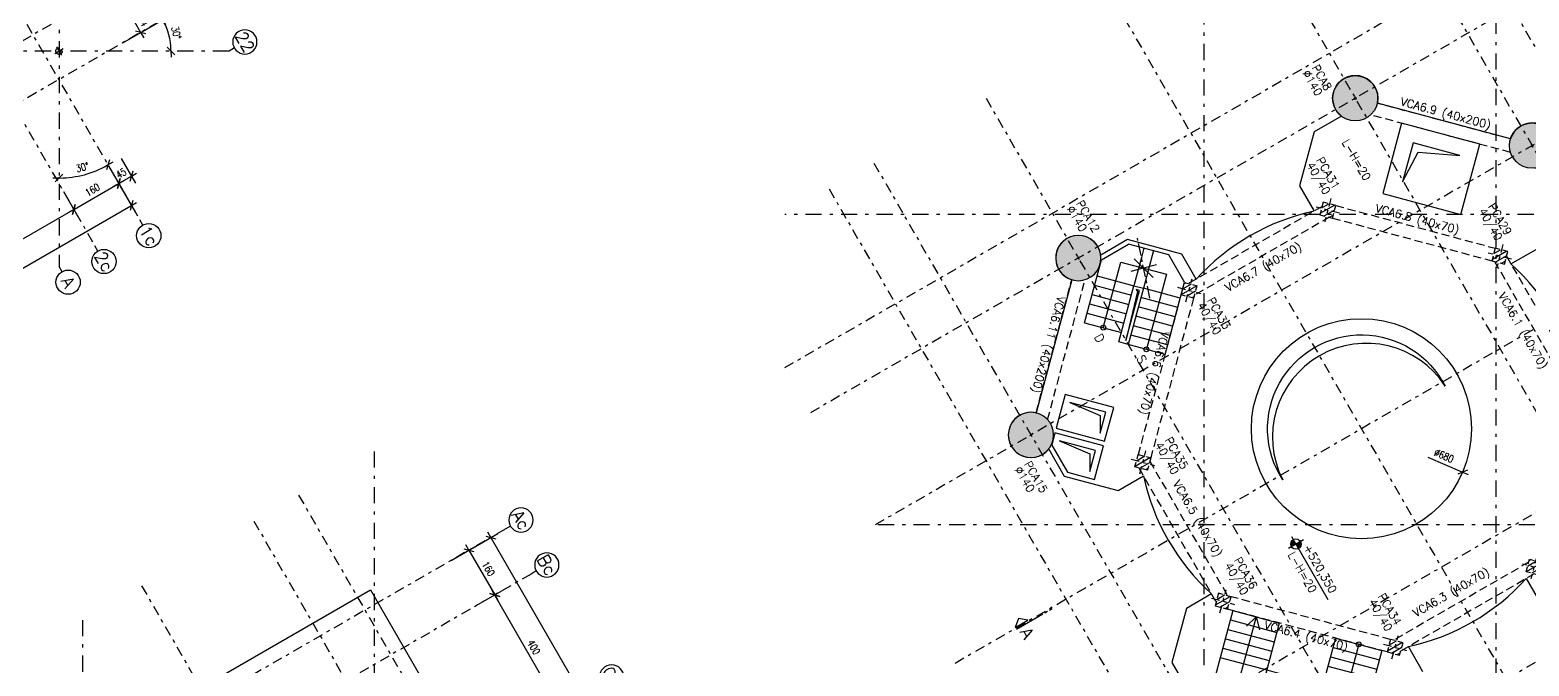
# Model space of a CAD drawing. Header units: metres. Extents: x 661733 to 661987, y 8168511 to 8168781.
# Drawn here: x 661828.31 to 661874.62, y 8168649.71 to 8168669.36 of the extents above; entities that cross this region are included whole.
import ezdxf
from ezdxf.enums import TextEntityAlignment as Align

# ---------------------------------------------------------------- set-up
doc = ezdxf.new("R2010")
doc.units = ezdxf.units.M
doc.header["$MEASUREMENT"] = 0
for name, pattern in [('SPX-CAMPANARIO$0$CENTER2', [1.125, 0.75, -0.125, 0.125, -0.125]), ('SPX-CAMPANARIO$0$DASHDOT2', [0.5, 0.25, -0.125, 0, -0.125]), ('SPX-CAMPANARIO$0$HIDDEN2', [0.1875, 0.125, -0.0625])]:
    doc.linetypes.add(name, pattern=pattern)
doc.layers.get('0').update_dxf_attribs({"linetype": 'CONTINUOUS'})
doc.layers.get('Defpoints').update_dxf_attribs({"linetype": 'CONTINUOUS'})
for name, color, linetype in [('SPX-CAMPANARIO$0$SP 00 Me1', 9, 'SPX-CAMPANARIO$0$DASHDOT2'), ('SPX-CAMPANARIO$0$SP0Me1', 9, 'SPX-CAMPANARIO$0$DASHDOT2'), ('SPX-CAMPANARIO$0$SP1CRT1', 3, 'CONTINUOUS'), ('SPX-CAMPANARIO$0$SP1INV1', 5, 'SPX-CAMPANARIO$0$HIDDEN2'), ('SPX-CAMPANARIO$0$SP1VST1', 2, 'CONTINUOUS'), ('SPX-CAMPANARIO$0$SP1VST2', 1, 'CONTINUOUS'), ('SPX-CAMPANARIO$0$SP1VST3', 5, 'CONTINUOUS'), ('SPX-CAMPANARIO$0$SP2INV1', 5, 'SPX-CAMPANARIO$0$HIDDEN2'), ('SPX-CAMPANARIO$0$SP3HT2', 254, 'CONTINUOUS'), ('SPX-CAMPANARIO$0$SP3HT3', 9, 'CONTINUOUS'), ('SPX-CAMPANARIO$0$SP4DIM1', 5, 'CONTINUOUS'), ('SPX-CAMPANARIO$0$SP4TN 1', 5, 'CONTINUOUS'), ('SPX-CAMPANARIO$0$SP4TXT 2', 2, 'CONTINUOUS'), ('SPX-CAMPANARIO$0$SP4TXT4', 4, 'CONTINUOUS')]:
    doc.layers.add(name, color=color, linetype=linetype)
doc.styles.add('SPX-CAMPANARIO$0$ROMANS', font='romans.shx')
doc.styles.add('SPX-CAMPANARIO$0$SP_T-Geral', font='romans.shx')
doc.styles.add('SPX-CAMPANARIO$0$SP_TD_w.8', font='romans.shx', dxfattribs={"width": 0.8})
doc.dimstyles.new('SPX-CAMPANARIO$0$SP_D125cm_18', dxfattribs={"dimtxt": 0.225, "dimasz": 0.025, "dimexe": 0.25, "dimexo": 0.125, "dimgap": 0.125, "dimtad": 1, "dimdec": 1, "dimlfac": 100, "dimdsep": 46, "dimtxsty": 'SPX-CAMPANARIO$0$SP_TD_w.8', "dimblk": 'SPX-CAMPANARIO$0$TIC', "dimcen": 0.0125, "dimdle": 0.125, "dimclrt": 2, "dimadec": 3, "dimazin": 2, "dimtfac": 1, "dimtdec": 1, "dimtmove": 0, "dimatfit": 3, "dimfxl": 0.2, "dimtolj": 1, "dimtzin": 0, "dimarcsym": 0})

# ---------------------------------------------------------------- blocks, each defined once
blk = doc.blocks.new('*U61')
at = {"layer": 'SPX-CAMPANARIO$0$SP 00 Me1', "color": 0, "linetype": 'Continuous'}
blk.add_line((0, -0.15), (0, 0), dxfattribs=at)
blk.add_circle((0, -0.45), 0.3, dxfattribs=at)
at = {"layer": 'SPX-CAMPANARIO$0$SP 00 Me1', "color": 0, "linetype": 'Continuous', "style": 'SPX-CAMPANARIO$0$SP_T-Geral'}
blk.add_attdef('EIXO?', text='', height=0.3, dxfattribs=at).set_placement((0, -0.45), align=Align.MIDDLE_CENTER)
blk = doc.blocks.new('SPX-CAMPANARIO$0$TIC')
at = {"color": 2, "linetype": 'Continuous'}
blk.add_line((4.6, 4.6), (-4.6, -4.6), dxfattribs=at)
at = {"color": 5}
blk.add_line((-1, 0), (7.5, 0), dxfattribs=at)
blk = doc.blocks.new('*D77')
at = {"layer": 'Defpoints', "color": 0, "linetype": 'Continuous', "transparency": 16777216}
for p in [(-8.939, 14.244), (-10.539, 13.484), (-8.939, 13.484)]:
    blk.add_point(p, dxfattribs=at)
at = {"layer": 'SPX-CAMPANARIO$0$SP4DIM1', "color": 0, "linetype": 'Continuous', "lineweight": -2, "transparency": 16777216}
for p, q in [((-10.539, 13.609), (-10.539, 14.494)), ((-8.939, 13.609), (-8.939, 14.494)), ((-10.514, 14.244), (-8.964, 14.244))]:
    blk.add_line(p, q, dxfattribs=at)
at = {"layer": 'SPX-CAMPANARIO$0$SP4DIM1', "color": 0, "linetype": 'Continuous', "lineweight": -2, "transparency": 16777216, "xscale": 0.025, "yscale": 0.025, "zscale": 0.025, "rotation": 180}
blk.add_blockref('SPX-CAMPANARIO$0$TIC', (-10.539, 14.244), dxfattribs=at)
at = {"layer": 'SPX-CAMPANARIO$0$SP4DIM1', "color": 0, "linetype": 'Continuous', "lineweight": -2, "transparency": 16777216, "xscale": 0.025, "yscale": 0.025, "zscale": 0.025}
blk.add_blockref('SPX-CAMPANARIO$0$TIC', (-8.939, 14.244), dxfattribs=at)
at = {"layer": 'SPX-CAMPANARIO$0$SP4DIM1', "color": 2, "linetype": 'Continuous', "transparency": 16777216, "insert": (-9.739, 14.481), "char_height": 0.225, "attachment_point": 5, "style": 'SPX-CAMPANARIO$0$SP_TD_w.8'}
blk.add_mtext('\\A1;160', dxfattribs=at)
blk = doc.blocks.new('*D78')
at = {"layer": 'Defpoints', "color": 0, "linetype": 'Continuous', "transparency": 16777216}
for p in [(10.539, 15.027), (-10.539, 14.267), (10.539, 14.267)]:
    blk.add_point(p, dxfattribs=at)
at = {"layer": 'SPX-CAMPANARIO$0$SP4DIM1', "color": 0, "linetype": 'Continuous', "lineweight": -2, "transparency": 16777216}
for p, q in [((-10.539, 14.392), (-10.539, 15.277)), ((-10.514, 15.027), (10.514, 15.027)), ((10.539, 14.392), (10.539, 15.277))]:
    blk.add_line(p, q, dxfattribs=at)
at = {"layer": 'SPX-CAMPANARIO$0$SP4DIM1', "color": 0, "linetype": 'Continuous', "lineweight": -2, "transparency": 16777216, "xscale": 0.025, "yscale": 0.025, "zscale": 0.025, "rotation": 180}
blk.add_blockref('SPX-CAMPANARIO$0$TIC', (-10.539, 15.027), dxfattribs=at)
at = {"layer": 'SPX-CAMPANARIO$0$SP4DIM1', "color": 0, "linetype": 'Continuous', "lineweight": -2, "transparency": 16777216, "xscale": 0.025, "yscale": 0.025, "zscale": 0.025}
blk.add_blockref('SPX-CAMPANARIO$0$TIC', (10.539, 15.027), dxfattribs=at)
at = {"layer": 'SPX-CAMPANARIO$0$SP4DIM1', "color": 2, "linetype": 'Continuous', "transparency": 16777216, "insert": (0, 15.264), "char_height": 0.225, "attachment_point": 5, "style": 'SPX-CAMPANARIO$0$SP_TD_w.8'}
blk.add_mtext('\\A1;2108', dxfattribs=at)
blk = doc.blocks.new('*D79')
at = {"layer": 'Defpoints', "color": 0, "linetype": 'Continuous', "transparency": 16777216}
for p in [(-8.939, 14.244), (-8.939, 13.484), (-4.939, 13.484)]:
    blk.add_point(p, dxfattribs=at)
at = {"layer": 'SPX-CAMPANARIO$0$SP4DIM1', "color": 0, "linetype": 'Continuous', "lineweight": -2, "transparency": 16777216}
for p, q in [((-8.939, 13.609), (-8.939, 14.494)), ((-4.939, 13.609), (-4.939, 14.494)), ((-4.964, 14.244), (-8.914, 14.244))]:
    blk.add_line(p, q, dxfattribs=at)
at = {"layer": 'SPX-CAMPANARIO$0$SP4DIM1', "color": 0, "linetype": 'Continuous', "lineweight": -2, "transparency": 16777216, "xscale": 0.025, "yscale": 0.025, "zscale": 0.025, "rotation": 180}
blk.add_blockref('SPX-CAMPANARIO$0$TIC', (-8.939, 14.244), dxfattribs=at)
at = {"layer": 'SPX-CAMPANARIO$0$SP4DIM1', "color": 0, "linetype": 'Continuous', "lineweight": -2, "transparency": 16777216, "xscale": 0.025, "yscale": 0.025, "zscale": 0.025}
blk.add_blockref('SPX-CAMPANARIO$0$TIC', (-4.939, 14.244), dxfattribs=at)
at = {"layer": 'SPX-CAMPANARIO$0$SP4DIM1', "color": 2, "linetype": 'Continuous', "transparency": 16777216, "insert": (-6.939, 14.481), "char_height": 0.225, "attachment_point": 5, "style": 'SPX-CAMPANARIO$0$SP_TD_w.8'}
blk.add_mtext('\\A1;400', dxfattribs=at)
blk = doc.blocks.new('*D83')
at = {"layer": 'Defpoints', "color": 0, "linetype": 'Continuous', "transparency": 16777216}
for p in [(10.539, 14.244), (8.939, 13.484), (10.539, 13.484)]:
    blk.add_point(p, dxfattribs=at)
at = {"layer": 'SPX-CAMPANARIO$0$SP4DIM1', "color": 0, "linetype": 'Continuous', "lineweight": -2, "transparency": 16777216}
for p, q in [((8.939, 13.609), (8.939, 14.494)), ((10.539, 13.609), (10.539, 14.494)), ((8.964, 14.244), (10.514, 14.244))]:
    blk.add_line(p, q, dxfattribs=at)
at = {"layer": 'SPX-CAMPANARIO$0$SP4DIM1', "color": 0, "linetype": 'Continuous', "lineweight": -2, "transparency": 16777216, "xscale": 0.025, "yscale": 0.025, "zscale": 0.025, "rotation": 180}
blk.add_blockref('SPX-CAMPANARIO$0$TIC', (8.939, 14.244), dxfattribs=at)
at = {"layer": 'SPX-CAMPANARIO$0$SP4DIM1', "color": 0, "linetype": 'Continuous', "lineweight": -2, "transparency": 16777216, "xscale": 0.025, "yscale": 0.025, "zscale": 0.025}
blk.add_blockref('SPX-CAMPANARIO$0$TIC', (10.539, 14.244), dxfattribs=at)
at = {"layer": 'SPX-CAMPANARIO$0$SP4DIM1', "color": 2, "linetype": 'Continuous', "transparency": 16777216, "insert": (9.739, 14.481), "char_height": 0.225, "attachment_point": 5, "style": 'SPX-CAMPANARIO$0$SP_TD_w.8'}
blk.add_mtext('\\A1;160', dxfattribs=at)
blk = doc.blocks.new('*D88')
at = {"layer": 'Defpoints', "color": 0, "linetype": 'Continuous', "transparency": 16777216}
for p in [(13.484, 8.939), (14.244, 8.939), (13.484, 4.939)]:
    blk.add_point(p, dxfattribs=at)
at = {"layer": 'SPX-CAMPANARIO$0$SP4DIM1', "color": 0, "linetype": 'Continuous', "lineweight": -2, "transparency": 16777216}
for p, q in [((13.609, 8.939), (14.494, 8.939)), ((14.244, 4.964), (14.244, 8.914)), ((13.609, 4.939), (14.494, 4.939))]:
    blk.add_line(p, q, dxfattribs=at)
at = {"layer": 'SPX-CAMPANARIO$0$SP4DIM1', "color": 0, "linetype": 'Continuous', "lineweight": -2, "transparency": 16777216, "xscale": 0.025, "yscale": 0.025, "zscale": 0.025}
for p, rotation in [((14.244, 8.939), 90), ((14.244, 4.939), 270)]:
    blk.add_blockref('SPX-CAMPANARIO$0$TIC', p, dxfattribs=dict(at, rotation=rotation))
at = {"layer": 'SPX-CAMPANARIO$0$SP4DIM1', "color": 2, "linetype": 'Continuous', "transparency": 16777216, "insert": (14.006, 6.939), "char_height": 0.225, "attachment_point": 5, "rotation": 90, "style": 'SPX-CAMPANARIO$0$SP_TD_w.8'}
blk.add_mtext('\\A1;400', dxfattribs=at)
blk = doc.blocks.new('*D89')
at = {"layer": 'Defpoints', "color": 0, "linetype": 'Continuous', "transparency": 16777216}
for p in [(13.484, 10.539), (14.244, 10.539), (13.484, 8.939)]:
    blk.add_point(p, dxfattribs=at)
at = {"layer": 'SPX-CAMPANARIO$0$SP4DIM1', "color": 0, "linetype": 'Continuous', "lineweight": -2, "transparency": 16777216}
for p, q in [((13.609, 10.539), (14.494, 10.539)), ((14.244, 8.964), (14.244, 10.514)), ((13.609, 8.939), (14.494, 8.939))]:
    blk.add_line(p, q, dxfattribs=at)
at = {"layer": 'SPX-CAMPANARIO$0$SP4DIM1', "color": 0, "linetype": 'Continuous', "lineweight": -2, "transparency": 16777216, "xscale": 0.025, "yscale": 0.025, "zscale": 0.025}
for p, rotation in [((14.244, 10.539), 90), ((14.244, 8.939), 270)]:
    blk.add_blockref('SPX-CAMPANARIO$0$TIC', p, dxfattribs=dict(at, rotation=rotation))
at = {"layer": 'SPX-CAMPANARIO$0$SP4DIM1', "color": 2, "linetype": 'Continuous', "transparency": 16777216, "insert": (14.006, 9.739), "char_height": 0.225, "attachment_point": 5, "rotation": 90, "style": 'SPX-CAMPANARIO$0$SP_TD_w.8'}
blk.add_mtext('\\A1;160', dxfattribs=at)
blk = doc.blocks.new('*D90')
at = {"layer": 'Defpoints', "color": 0, "linetype": 'Continuous', "transparency": 16777216}
for p in [(14.267, 10.539), (15.027, 10.539), (14.267, -10.539)]:
    blk.add_point(p, dxfattribs=at)
at = {"layer": 'SPX-CAMPANARIO$0$SP4DIM1', "color": 0, "linetype": 'Continuous', "lineweight": -2, "transparency": 16777216}
for p, q in [((14.392, 10.539), (15.277, 10.539)), ((15.027, -10.514), (15.027, 10.514)), ((14.392, -10.539), (15.277, -10.539))]:
    blk.add_line(p, q, dxfattribs=at)
at = {"layer": 'SPX-CAMPANARIO$0$SP4DIM1', "color": 0, "linetype": 'Continuous', "lineweight": -2, "transparency": 16777216, "xscale": 0.025, "yscale": 0.025, "zscale": 0.025}
for p, rotation in [((15.027, 10.539), 90), ((15.027, -10.539), 270)]:
    blk.add_blockref('SPX-CAMPANARIO$0$TIC', p, dxfattribs=dict(at, rotation=rotation))
at = {"layer": 'SPX-CAMPANARIO$0$SP4DIM1', "color": 2, "linetype": 'Continuous', "transparency": 16777216, "insert": (14.789, 0), "char_height": 0.225, "attachment_point": 5, "rotation": 90, "style": 'SPX-CAMPANARIO$0$SP_TD_w.8'}
blk.add_mtext('\\A1;2108', dxfattribs=at)
blk = doc.blocks.new('*D91')
at = {"layer": 'Defpoints', "color": 0, "linetype": 'Continuous', "transparency": 16777216}
for p in [(10.539, 15.539), (12.403, 15.539), (11.2, 14.127), (-5.021, -14.639), (10.539, -14.639)]:
    blk.add_point(p, dxfattribs=at)
at = {"layer": 'SPX-CAMPANARIO$0$SP4DIM1', "color": 0, "linetype": 'Continuous', "lineweight": -2, "transparency": 16777216}
blk.add_arc((10.539, 12.312), 1.931, 60.7418, 89.2582, dxfattribs=at)
at = {"layer": 'SPX-CAMPANARIO$0$SP4DIM1', "color": 0, "linetype": 'Continuous', "lineweight": -2, "transparency": 16777216, "xscale": 0.025, "yscale": 0.025, "zscale": 0.025}
for p, rotation in [((10.539, 14.243), 179.6291151257718), ((11.505, 13.984), 330.3708836166287)]:
    blk.add_blockref('SPX-CAMPANARIO$0$TIC', p, dxfattribs=dict(at, rotation=rotation))
at = {"layer": 'SPX-CAMPANARIO$0$SP4DIM1', "color": 2, "linetype": 'Continuous', "transparency": 16777216, "insert": (11.101, 14.407), "char_height": 0.225, "attachment_point": 5, "rotation": 345, "style": 'SPX-CAMPANARIO$0$SP_TD_w.8'}
blk.add_mtext('\\A1;30°', dxfattribs=at)
blk = doc.blocks.new('*D92')
at = {"layer": 'Defpoints', "color": 0, "linetype": 'Continuous', "transparency": 16777216}
for p in [(1.895, 15.539), (-14.639, 10.539), (15.539, 10.539), (13.397, 9.505), (15.539, 7.662)]:
    blk.add_point(p, dxfattribs=at)
at = {"layer": 'SPX-CAMPANARIO$0$SP4DIM1', "color": 0, "linetype": 'Continuous', "lineweight": -2, "transparency": 16777216}
blk.add_arc((10.555, 10.539), 3.024, 330.4737, 359.5263, dxfattribs=at)
at = {"layer": 'SPX-CAMPANARIO$0$SP4DIM1', "color": 0, "linetype": 'Continuous', "lineweight": -2, "transparency": 16777216, "xscale": 0.025, "yscale": 0.025, "zscale": 0.025}
for p, rotation in [((13.579, 10.539), 89.76313876443008), ((13.174, 9.027), 240.2368611810396)]:
    blk.add_blockref('SPX-CAMPANARIO$0$TIC', p, dxfattribs=dict(at, rotation=rotation))
at = {"layer": 'SPX-CAMPANARIO$0$SP4DIM1', "color": 2, "linetype": 'Continuous', "transparency": 16777216, "insert": (13.247, 9.818), "char_height": 0.225, "attachment_point": 5, "rotation": 75, "style": 'SPX-CAMPANARIO$0$SP_TD_w.8'}
blk.add_mtext('\\A1;30°', dxfattribs=at)
blk = doc.blocks.new('*D93')
at = {"layer": 'Defpoints', "color": 0, "linetype": 'Continuous', "transparency": 16777216}
for p in [(10.539, 13.461), (9.776, 12.701), (10.539, 12.701)]:
    blk.add_point(p, dxfattribs=at)
at = {"layer": 'SPX-CAMPANARIO$0$SP4DIM1', "color": 0, "linetype": 'Continuous', "lineweight": -2, "transparency": 16777216}
for p, q in [((9.776, 12.826), (9.776, 13.711)), ((9.801, 13.461), (10.514, 13.461)), ((10.539, 12.826), (10.539, 13.711))]:
    blk.add_line(p, q, dxfattribs=at)
at = {"layer": 'SPX-CAMPANARIO$0$SP4DIM1', "color": 0, "linetype": 'Continuous', "lineweight": -2, "transparency": 16777216, "xscale": 0.025, "yscale": 0.025, "zscale": 0.025, "rotation": 180}
blk.add_blockref('SPX-CAMPANARIO$0$TIC', (9.776, 13.461), dxfattribs=at)
at = {"layer": 'SPX-CAMPANARIO$0$SP4DIM1', "color": 0, "linetype": 'Continuous', "lineweight": -2, "transparency": 16777216, "xscale": 0.025, "yscale": 0.025, "zscale": 0.025}
blk.add_blockref('SPX-CAMPANARIO$0$TIC', (10.539, 13.461), dxfattribs=at)
at = {"layer": 'SPX-CAMPANARIO$0$SP4DIM1', "color": 2, "linetype": 'Continuous', "transparency": 16777216, "insert": (10.158, 13.699), "char_height": 0.225, "attachment_point": 5, "style": 'SPX-CAMPANARIO$0$SP_TD_w.8'}
blk.add_mtext('\\A1;76.4', dxfattribs=at)
blk = doc.blocks.new('*D94')
at = {"layer": 'Defpoints', "color": 0, "linetype": 'Continuous', "transparency": 16777216}
for p in [(13.484, 10.989), (13.484, 10.539), (14.244, 10.539)]:
    blk.add_point(p, dxfattribs=at)
at = {"layer": 'SPX-CAMPANARIO$0$SP4DIM1', "color": 0, "linetype": 'Continuous', "lineweight": -2, "transparency": 16777216}
for p, q in [((13.609, 10.989), (14.494, 10.989)), ((14.244, 10.964), (14.244, 10.564)), ((13.609, 10.539), (14.494, 10.539))]:
    blk.add_line(p, q, dxfattribs=at)
at = {"layer": 'SPX-CAMPANARIO$0$SP4DIM1', "color": 0, "linetype": 'Continuous', "lineweight": -2, "transparency": 16777216, "xscale": 0.025, "yscale": 0.025, "zscale": 0.025}
for p, rotation in [((14.244, 10.989), 90), ((14.244, 10.539), 270)]:
    blk.add_blockref('SPX-CAMPANARIO$0$TIC', p, dxfattribs=dict(at, rotation=rotation))
at = {"layer": 'SPX-CAMPANARIO$0$SP4DIM1', "color": 2, "linetype": 'Continuous', "transparency": 16777216, "insert": (14.006, 10.764), "char_height": 0.225, "attachment_point": 5, "rotation": 90, "style": 'SPX-CAMPANARIO$0$SP_TD_w.8'}
blk.add_mtext('\\A1;45', dxfattribs=at)
blk = doc.blocks.new('*D28')
at = {"layer": 'Defpoints', "color": 0, "linetype": 'Continuous', "transparency": 16777216}
for p in [(661866.316, 8168658.384), (661872.565, 8168655.701)]:
    blk.add_point(p, dxfattribs=at)
at = {"layer": 'SPX-CAMPANARIO$0$SP4DIM1', "color": 0, "linetype": 'Continuous', "lineweight": -2, "transparency": 16777216}
blk.add_line((661871.493, 8168656.161), (661872.542, 8168655.711), dxfattribs=at)
at = {"layer": 'SPX-CAMPANARIO$0$SP4DIM1', "color": 0, "linetype": 'Continuous', "lineweight": -2, "transparency": 16777216, "xscale": 0.025, "yscale": 0.025, "zscale": 0.025, "rotation": 336.7681904663166}
blk.add_blockref('SPX-CAMPANARIO$0$TIC', (661872.565, 8168655.701), dxfattribs=at)
at = {"layer": 'SPX-CAMPANARIO$0$SP4DIM1', "color": 2, "linetype": 'Continuous', "transparency": 16777216, "insert": (661871.989, 8168656.207), "char_height": 0.225, "attachment_point": 5, "rotation": 336.7682, "style": 'SPX-CAMPANARIO$0$SP_TD_w.8'}
blk.add_mtext('\\A1;∅680', dxfattribs=at)
blk = doc.blocks.new('SPX-CAMPANARIO$0$SP_P_40_40_F')
at = {"layer": 'SPX-CAMPANARIO$0$SP3HT3'}
h = blk.add_hatch(dxfattribs=at)
h.set_pattern_fill('ANSI31', color=256, angle=180)
h.paths.add_polyline_path([(-0.2, -0.2), (0.2, -0.2), (0.2, 0.2), (-0.2, 0.2)])
at = {"layer": 'SPX-CAMPANARIO$0$SP0Me1'}
for p, q in [((0.37, 0), (-0.37, 0)), ((0, 0.37), (0, -0.37))]:
    blk.add_line(p, q, dxfattribs=at)
at = {"layer": 'SPX-CAMPANARIO$0$SP2INV1', "ltscale": 1.25}
blk.add_lwpolyline([(-0.2, -0.2), (0.2, -0.2), (0.2, 0.2), (-0.2, 0.2)], close=True, dxfattribs=at)
blk = doc.blocks.new('SPX-CAMPANARIO$0$SP_P_140')
at = {"layer": 'SPX-CAMPANARIO$0$SP3HT2', "linetype": 'Continuous'}
h = blk.add_hatch(color=256, dxfattribs=at)
h.dxf.hatch_style = 1
edge = h.paths.add_edge_path()
edge.add_arc((0, 0), 0.7, 0, 360)
at = {"layer": 'Defpoints'}
for p, q in [((-0.05, 0), (0.05, 0)), ((0, -0.05), (0, 0.05))]:
    blk.add_line(p, q, dxfattribs=at)
at = {"layer": 'SPX-CAMPANARIO$0$SP1CRT1', "ltscale": 10}
blk.add_circle((0, 0), 0.7, dxfattribs=at)
blk = doc.blocks.new('SPX-CAMPANARIO$0$ELEV02')
at = {"layer": 'SPX-CAMPANARIO$0$SP1VST1'}
for points in [[(-7.556, 5.793), (-5.968, 4.205), (-4.2, 5.973), (-5.788, 7.56)], [(7.556, 5.793), (5.968, 4.205), (4.2, 5.973), (5.788, 7.56)]]:
    blk.add_lwpolyline(points, close=True, dxfattribs=at)
at = {"layer": 'SPX-CAMPANARIO$0$SP1VST3'}
for points in [[(-5.788, 6.853), (-6.849, 5.793), (-5.968, 4.912), (-6.527, 5.793), (-5.788, 6.853)], [(5.788, 6.853), (6.849, 5.793), (5.968, 4.912), (6.527, 5.793), (5.788, 6.853)]]:
    blk.add_lwpolyline(points, dxfattribs=at)
blk = doc.blocks.new('SPX-CAMPANARIO$0$A$C10CC2A0B')
at = {"layer": 'SPX-CAMPANARIO$0$SP1VST1'}
for p, q in [((-7.63, -2.469), (-8.539, -3.377)), ((-6.659, -2.469), (-7.63, -2.469)), ((-5.023, -4.104), (-6.659, -2.469)), ((-8.191, -3.029), (-7.979, -3.241)), ((-7.979, -2.817), (-7.13, -3.665)), ((-6.296, -2.831), (-7.13, -3.665)), ((-6.084, -3.043), (-6.918, -3.878)), ((-8.539, -4.349), (-8.539, -3.377)), ((-5.872, -3.256), (-6.706, -4.09)), ((-5.66, -3.468), (-6.494, -4.302)), ((-5.447, -3.68), (-6.282, -4.514)), ((-5.235, -3.892), (-6.07, -4.726)), ((-5.023, -4.104), (-5.858, -4.938)), ((-7.116, -5.773), (-8.539, -4.349)), ((-7.116, -5.773), (-6.282, -4.938))]:
    blk.add_line(p, q, dxfattribs=at)
blk.add_lwpolyline([(-6.07, -5.15), (-7.342, -3.878), (-7.13, -3.665), (-5.858, -4.938)], close=True, dxfattribs=at)
for points in [[(-5.49, -7.399), (-4.73, -8.159), (-3.634, -7.063), (-4.394, -6.303), (-5.49, -7.399)], [(-3.377, -8.539), (-2.767, -7.929), (-3.528, -7.169), (-4.624, -8.265), (-4.349, -8.539), (-3.377, -8.539)]]:
    blk.add_lwpolyline(points, dxfattribs=at)
at = {"layer": 'SPX-CAMPANARIO$0$SP1VST2', "linetype": 'SPX-CAMPANARIO$0$CENTER2', "ltscale": 0.5}
blk.add_line((-6.762, -3.647), (-8.56, -3.048), dxfattribs=at)
at = {"layer": 'SPX-CAMPANARIO$0$SP1VST2'}
for p, q in [((-7.979, -3.241), (-7.342, -3.878)), ((-8.177, -4.712), (-7.342, -3.878)), ((-7.965, -4.924), (-7.13, -4.09)), ((-7.753, -5.136), (-6.918, -4.302)), ((-7.54, -5.348), (-6.706, -4.514)), ((-7.328, -5.56), (-6.494, -4.726))]:
    blk.add_line(p, q, dxfattribs=at)
for points in [[(-6.692, -5.348), (-8.177, -3.863), (-7.145, -2.831), (-5.447, -4.528)], [(-7.554, -2.948), (-7.661, -3.347), (-7.261, -3.24)], [(-8.06, -3.454), (-7.661, -3.347), (-7.768, -3.747)]]:
    blk.add_lwpolyline(points, dxfattribs=at)
for centre in [(-5.447, -4.528), (-6.692, -5.348)]:
    blk.add_circle(centre, 0.075, dxfattribs=at)
at = {"layer": 'SPX-CAMPANARIO$0$SP1VST3'}
for points in [[(-5.999, -4.938), (-7.13, -3.807), (-7.201, -3.878), (-7.13, -3.869)], [(-5.207, -7.399), (-4.394, -6.786), (-3.916, -7.063), (-4.394, -6.586)], [(-4.341, -8.265), (-3.528, -7.652), (-3.05, -7.929), (-3.528, -7.452)]]:
    blk.add_lwpolyline(points, close=True, dxfattribs=at)
at = {"layer": 'SPX-CAMPANARIO$0$SP1VST2', "style": 'SPX-CAMPANARIO$0$ROMANS'}
for s, p in [('S', (-5.369, -4.941)), ('D', (-6.59, -5.746))]:
    blk.add_text(s, height=0.27, dxfattribs=at).set_placement(p)
blk = doc.blocks.new('SPX-CAMPANARIO$0$A$C6D901C25')
at = {"layer": 'SPX-CAMPANARIO$0$SP1VST1'}
for p, q in [((4.853, -3.581), (5.902, -2.532)), ((5.902, -2.532), (7.894, -4.525)), ((4.853, -3.581), (5.914, -4.641)), ((2.532, -5.902), (3.581, -4.853)), ((3.581, -4.853), (4.641, -5.914)), ((4.744, -7.908), (7.908, -4.744)), ((4.853, -5.702), (5.914, -4.641)), ((2.532, -5.902), (4.525, -7.894)), ((4.641, -5.914), (4.853, -5.702))]:
    blk.add_line(p, q, dxfattribs=at)
at = {"layer": 'SPX-CAMPANARIO$0$SP1VST2'}
for p, q in [((5.066, -3.793), (6.114, -2.744)), ((5.278, -4.005), (6.326, -2.956)), ((5.378, -3.056), (6.963, -4.641)), ((5.49, -4.217), (6.538, -3.168)), ((5.702, -4.429), (6.75, -3.381)), ((5.914, -4.641), (6.963, -3.593)), ((2.744, -6.114), (3.793, -5.066)), ((4.641, -6.963), (6.963, -4.641)), ((5.49, -5.066), (6.538, -6.114)), ((5.702, -4.853), (6.75, -5.902)), ((5.914, -4.641), (6.963, -5.69)), ((2.956, -6.326), (4.005, -5.278)), ((3.056, -5.378), (4.641, -6.963)), ((3.168, -6.538), (4.217, -5.49)), ((5.066, -5.49), (6.114, -6.538)), ((5.278, -5.278), (6.326, -6.326)), ((3.381, -6.75), (4.429, -5.702)), ((3.593, -6.963), (4.641, -5.914)), ((4.641, -5.914), (5.69, -6.963)), ((4.853, -5.702), (5.902, -6.75))]:
    blk.add_line(p, q, dxfattribs=at)
blk.add_lwpolyline([(3.163, -5.777), (3.056, -5.378), (3.456, -5.485)], dxfattribs=at)
blk.add_circle((5.378, -3.056), 0.075, dxfattribs=at)
blk = doc.blocks.new('SPX-CAMPANARIO$0$SP_IND_CORTE2')
for p, q in [((-0.27, 0), (-1.02, 0)), ((-0.135, 0), (-0.21, 0)), ((0, 0), (-0.075, 0))]:
    blk.add_line(p, q)
blk.add_lwpolyline([(-1.02, 0.06), (-0.66, 0.06), (-0.84, 0.21)], close=True)
at = {"style": 'SPX-CAMPANARIO$0$SP_T-Geral'}
blk.add_attdef('1', text='', height=0.3, dxfattribs=at).set_placement((-0.84, -0.2), align=Align.MIDDLE_CENTER)
blk = doc.blocks.new('SPX-CAMPANARIO$0$SP_EIXOS_CAMP')
at = {"layer": 'SPX-CAMPANARIO$0$SP0Me1', "ltscale": 2}
for p, q in [((1.3296, 15.5393), (-14.6393, -12.1197)), ((12.4027, 15.5393), (-5.021, -14.6393)), ((1.8951, 15.5393), (15.5393, 7.6618)), ((-14.6393, 13.2387), (15.5393, -4.185)), ((9.7758, 10.8394), (9.7758, 11.1394)), ((9.6258, 10.9894), (9.9258, 10.9894)), ((-14.6393, 2.8246), (15.5393, -14.5991))]:
    blk.add_line(p, q, dxfattribs=at)
at = {"layer": 'SPX-CAMPANARIO$0$SP0Me1', "ltscale": 1.25}
for p, q in [((-10.5393, 15.5393), (-10.5393, -14.6393)), ((-8.9393, 15.5393), (-8.9393, -14.6393)), ((-4.9393, 15.5393), (-4.9393, -14.6393)), ((0, 15.5393), (0, -14.6393)), ((4.9393, 15.5393), (4.9393, -14.6393)), ((8.9393, 15.5393), (8.9393, -14.6393)), ((10.5393, 15.5393), (10.5393, -14.6393)), ((-14.6393, 10.5393), (15.5393, 10.5393)), ((-14.6393, 8.9393), (15.5393, 8.9393)), ((-14.6393, 4.9393), (15.5393, 4.9393)), ((-14.6393, 0), (15.5393, 0)), ((-14.6393, -4.9393), (15.5393, -4.9393)), ((-14.6393, -8.9393), (15.5393, -8.9393)), ((-14.6393, -10.5393), (15.5393, -10.5393))]:
    blk.add_line(p, q, dxfattribs=at)
at = {"layer": 'SPX-CAMPANARIO$0$SP0Me1', "ltscale": 2}
blk.add_circle((9.7758, 10.9894), 0.1, dxfattribs=at)
at = {"layer": 'SPX-CAMPANARIO$0$SP0Me1'}
ref = blk.add_blockref('*U61', (-10.5393, 15.5393), dxfattribs=dict(at, xscale=-1.25, yscale=1.25, zscale=1.25, rotation=180))
ref.add_attrib('EIXO?', 'Ac', dxfattribs={"layer": 'SPX-CAMPANARIO$0$SP 00 Me1', "color": 0, "linetype": 'Continuous', "height": 0.375, "rotation": 0, "style": 'SPX-CAMPANARIO$0$SP_T-Geral'}).set_placement((-10.5393, 16.1018), align=Align.MIDDLE_CENTER)
ref = blk.add_blockref('*U61', (-8.9393, 15.5393), dxfattribs=dict(at, xscale=-1.25, yscale=1.25, zscale=1.25, rotation=180))
ref.add_attrib('EIXO?', 'Bc', dxfattribs={"layer": 'SPX-CAMPANARIO$0$SP 00 Me1', "color": 0, "linetype": 'Continuous', "height": 0.375, "rotation": 0, "style": 'SPX-CAMPANARIO$0$SP_T-Geral'}).set_placement((-8.9393, 16.1018), align=Align.MIDDLE_CENTER)
ref = blk.add_blockref('*U61', (-4.9393, 15.5393), dxfattribs=dict(at, xscale=-1.25, yscale=1.25, zscale=1.25, rotation=180))
ref.add_attrib('EIXO?', 'Cc', dxfattribs={"layer": 'SPX-CAMPANARIO$0$SP 00 Me1', "color": 0, "linetype": 'Continuous', "height": 0.375, "rotation": 0, "style": 'SPX-CAMPANARIO$0$SP_T-Geral'}).set_placement((-4.9393, 16.1018), align=Align.MIDDLE_CENTER)
ref = blk.add_blockref('*U61', (12.4027, 15.5393), dxfattribs=dict(at, xscale=-1.25, yscale=1.25, zscale=1.25, rotation=180))
ref.add_attrib('EIXO?', '22', dxfattribs={"layer": 'SPX-CAMPANARIO$0$SP 00 Me1', "color": 0, "linetype": 'Continuous', "height": 0.375, "rotation": 0, "style": 'SPX-CAMPANARIO$0$SP_T-Geral'}).set_placement((12.4027, 16.1018), align=Align.MIDDLE_CENTER)
ref = blk.add_blockref('*U61', (15.5393, 10.5393), dxfattribs=dict(at, xscale=1.25, yscale=1.25, zscale=1.25, rotation=90))
ref.add_attrib('EIXO?', '1c', dxfattribs={"layer": 'SPX-CAMPANARIO$0$SP 00 Me1', "color": 0, "linetype": 'Continuous', "height": 0.375, "rotation": 0, "style": 'SPX-CAMPANARIO$0$SP_T-Geral'}).set_placement((16.1018, 10.5393), align=Align.MIDDLE_CENTER)
ref = blk.add_blockref('*U61', (15.5393, 8.9393), dxfattribs=dict(at, xscale=1.25, yscale=1.25, zscale=1.25, rotation=90))
ref.add_attrib('EIXO?', '2c', dxfattribs={"layer": 'SPX-CAMPANARIO$0$SP 00 Me1', "color": 0, "linetype": 'Continuous', "height": 0.375, "rotation": 0, "style": 'SPX-CAMPANARIO$0$SP_T-Geral'}).set_placement((16.1018, 8.9393), align=Align.MIDDLE_CENTER)
ref = blk.add_blockref('*U61', (15.5393, 7.6618), dxfattribs=dict(at, xscale=1.25, yscale=1.25, zscale=1.25, rotation=90))
ref.add_attrib('EIXO?', 'A', dxfattribs={"layer": 'SPX-CAMPANARIO$0$SP 00 Me1', "color": 0, "linetype": 'Continuous', "height": 0.375, "rotation": 0, "style": 'SPX-CAMPANARIO$0$SP_T-Geral'}).set_placement((16.1018, 7.6618), align=Align.MIDDLE_CENTER)
at = {"layer": 'SPX-CAMPANARIO$0$SP4DIM1', "linetype": 'Continuous'}
for base, line1, line2, picture, middle in [((13.3967, 9.5052), ((1.8951, 15.5393), (15.5393, 7.6618)), ((-14.6393, 10.5393), (15.5393, 10.5393)), '*D92', (13.2466, 9.8182)), ((11.1998, 14.1265), ((10.5393, 15.5393), (10.5393, -14.6393)), ((12.4027, 15.5393), (-5.021, -14.6393)), '*D91', (11.1006, 14.4066))]:
    dim = blk.add_angular_dim_2l(base=base, line1=line1, line2=line2, dimstyle='SPX-CAMPANARIO$0$SP_D125cm_18', dxfattribs=at)
    dim.commit()
    dim.dimension.update_dxf_attribs({"geometry": picture, "text_midpoint": middle})
dim = blk.add_linear_dim(base=(10.5393, 15.0265), p1=(-10.5393, 14.2667), p2=(10.5393, 14.2667), dimstyle='SPX-CAMPANARIO$0$SP_D125cm_18', override={"dimdec": 0}, dxfattribs=at)
dim.commit()
dim.dimension.update_dxf_attribs({"geometry": '*D78', "text_midpoint": (0, 15.264)})
for base, p1, p2, picture, middle in [((-8.9393, 14.2438), (-10.5393, 13.484), (-8.9393, 13.484), '*D77', (-9.7393, 14.4813)), ((10.5393, 14.2438), (8.9393, 13.484), (10.5393, 13.484), '*D83', (9.7393, 14.4813))]:
    dim = blk.add_linear_dim(base=base, p1=p1, p2=p2, dimstyle='SPX-CAMPANARIO$0$SP_D125cm_18', dxfattribs=at)
    dim.commit()
    dim.dimension.update_dxf_attribs({"geometry": picture, "text_midpoint": middle})
for base, p1, p2, angle, picture, middle in [((-8.9393, 14.2438), (-4.9393, 13.484), (-8.9393, 13.484), 180, '*D79', (-6.9393, 14.4813)), ((14.2438, 10.5393), (13.484, 8.9393), (13.484, 10.5393), 90, '*D89', (14.0063, 9.7393)), ((14.2438, 8.9393), (13.484, 4.9393), (13.484, 8.9393), 90, '*D88', (14.0063, 6.9393))]:
    dim = blk.add_linear_dim(base=base, p1=p1, p2=p2, angle=angle, dimstyle='SPX-CAMPANARIO$0$SP_D125cm_18', dxfattribs=at)
    dim.commit()
    dim.dimension.update_dxf_attribs({"geometry": picture, "text_midpoint": middle})
dim = blk.add_linear_dim(base=(10.53934, 13.46101), p1=(9.77581, 12.70124), p2=(10.53934, 12.70124), dimstyle='SPX-CAMPANARIO$0$SP_D125cm_18', dxfattribs=at)
dim.commit()
dim.dimension.update_dxf_attribs({"geometry": '*D93', "text_midpoint": (10.15757, 13.46101), "dimtype": 128})
dim = blk.add_linear_dim(base=(14.2438, 10.5393), p1=(13.484, 10.9894), p2=(13.484, 10.5393), angle=270, dimstyle='SPX-CAMPANARIO$0$SP_D125cm_18', dxfattribs=at)
dim.commit()
dim.dimension.update_dxf_attribs({"geometry": '*D94', "text_midpoint": (14.2438, 10.7644), "dimtype": 128})
dim = blk.add_linear_dim(base=(15.0265, 10.5393), p1=(14.2667, -10.5393), p2=(14.2667, 10.5393), angle=90, dimstyle='SPX-CAMPANARIO$0$SP_D125cm_18', override={"dimdec": 0}, dxfattribs=at)
dim.commit()
dim.dimension.update_dxf_attribs({"geometry": '*D90', "text_midpoint": (14.789, 0)})
blk = doc.blocks.new('SPX-CAMPANARIO')
at = {"layer": 'SPX-CAMPANARIO$0$SP1INV1', "ltscale": 2}
for p, q in [((661868.2259, 8168663.9097), (661864.1009, 8168661.5281)), ((661868.6481, 8168663.9385), (661873.575, 8168662.6184)), ((661868.4483, 8168663.5762), (661864.2785, 8168661.1687)), ((661868.5437, 8168663.5524), (661873.4706, 8168662.2322)), ((661873.9224, 8168662.3708), (661876.2959, 8168658.2597)), ((661873.5535, 8168662.2097), (661875.972, 8168658.0207)), ((661863.8648, 8168661.1769), (661862.5446, 8168656.25)), ((661864.2514, 8168661.0743), (661862.9313, 8168656.1474)), ((661862.9027, 8168656.0395), (661865.3031, 8168651.882)), ((661862.5607, 8168655.8319), (661864.9522, 8168651.6896)), ((661874.6028, 8168652.9163), (661870.4444, 8168650.5154)), ((661874.7804, 8168652.557), (661870.6439, 8168650.1688)), ((661870.3376, 8168650.5326), (661865.4107, 8168651.8528)), ((661870.2332, 8168650.1465), (661865.3063, 8168651.4667))]:
    blk.add_line(p, q, dxfattribs=at)
for points in [[(661874.0434, 8168665.995), (661869.9308, 8168667.097)], [(661874.0447, 8168665.5805), (661869.7225, 8168666.7387)], [(661859.3862, 8168657.5326), (661860.4882, 8168661.6453)], [(661859.7445, 8168657.3243), (661860.9026, 8168661.6465)]]:
    blk.add_lwpolyline(points, dxfattribs=at)
at = {"layer": 'SPX-CAMPANARIO$0$SP1VST1'}
for points in [[(661871.3369, 8168649.5339), (661870.8887, 8168650.3101, 0.1567071), (661874.5314, 8168652.4132), (661874.9795, 8168651.637)], [(661876.1607, 8168658.4939, 0.1567071), (661874.0576, 8168662.1365), (661874.8338, 8168662.5847)], [(661874.7964, 8168665.0948, 1.8434141), (661874.0434, 8168665.995), (661869.9308, 8168667.097, 1.8281127), (661868.8208, 8168666.6998), (661867.9763, 8168666.2122), (661867.5287, 8168664.5421), (661867.9769, 8168663.7659, 0.1567071), (661864.3343, 8168661.6628), (661863.8861, 8168662.439), (661862.216, 8168662.8865), (661861.3871, 8168662.408, 1.8281127), (661860.4882, 8168661.6453), (661859.3862, 8168657.5326, 1.813092), (661859.7774, 8168656.415), (661860.2586, 8168655.5814), (661861.9287, 8168655.1339), (661862.7049, 8168655.5821, 0.1567071), (661864.808, 8168651.9394), (661864.0318, 8168651.4913), (661863.5843, 8168649.8212), (661864.0655, 8168648.9876, 1.8130921)]]:
    blk.add_lwpolyline(points, format="xyb", dxfattribs=at)
blk.add_lwpolyline([(661838.8259, 8168652.0688), (661849.8259, 8168633.0162), (661830.7734, 8168622.0162), (661819.7734, 8168641.0688)], close=True, dxfattribs=at)
blk.add_circle((661869.4407, 8168657.0425), 3.4, dxfattribs=at)
at = {"layer": 'SPX-CAMPANARIO$0$SP1VST3'}
blk.add_lwpolyline([(661872.0238, 8168658.3607, 0.9495469), (661867.0075, 8168655.4646, -1.0531339)], format="xyb", close=True, dxfattribs=at)
at = {"layer": 'SPX-CAMPANARIO$0$SP4TN 1', "color": 9}
for p, q in [((661867.6492, 8168653.6146), (661867.1815, 8168653.3446)), ((661867.2803, 8168653.7134), (661868.4031, 8168651.7688))]:
    blk.add_line(p, q, dxfattribs=at)
blk.add_circle((661867.4153, 8168653.4796), 0.162, dxfattribs=at)
for points in [[(661867.4153, 8168653.4796), (661867.3343, 8168653.6199), (661867.2589, 8168653.5215)], [(661867.4153, 8168653.4796), (661867.5556, 8168653.5606), (661867.5718, 8168653.4377)], [(661867.4153, 8168653.4796), (661867.275, 8168653.3986), (661867.2589, 8168653.5215)], [(661867.4153, 8168653.4796), (661867.4963, 8168653.3393), (661867.5718, 8168653.4377)]]:
    blk.add_solid(points, dxfattribs=at)
at = {"rotation": 300.000000039116}
for name, p in [('SPX-CAMPANARIO$0$ELEV02', (661869.4407, 8168657.0425)), ('SPX-CAMPANARIO$0$A$C10CC2A0B', (661869.4407, 8168657.0425)), ('SPX-CAMPANARIO$0$A$C6D901C25', (661869.3133, 8168656.5671))]:
    blk.add_blockref(name, p, dxfattribs=at)
at = {"layer": 'SPX-CAMPANARIO$0$SP 00 Me1', "linetype": 'Continuous', "rotation": 300.000000039103}
for p in [(661814.7996, 8168671.6835), (661869.4407, 8168657.0425), (661834.7996, 8168637.0425)]:
    blk.add_blockref('SPX-CAMPANARIO$0$SP_EIXOS_CAMP', p, dxfattribs=at)
at = {"layer": 'SPX-CAMPANARIO$0$SP1CRT1'}
for name, p, rotation in [('SPX-CAMPANARIO$0$SP_P_140', (661869.2486, 8168667.2539), 300.000000039103), ('SPX-CAMPANARIO$0$SP_P_140', (661874.7127, 8168665.7898), 300.000000039103), ('SPX-CAMPANARIO$0$SP_P_40_40_F', (661868.4023, 8168663.7958), 344.8631068076185), ('SPX-CAMPANARIO$0$SP_P_40_40_F', (661873.7158, 8168662.373), 344.8631068076185), ('SPX-CAMPANARIO$0$SP_P_40_40_F', (661865.1655, 8168651.712), 164.8631067391878), ('SPX-CAMPANARIO$0$SP_P_40_40_F', (661870.479, 8168650.2893), 164.8631067391878)]:
    blk.add_blockref(name, p, dxfattribs=dict(at, rotation=rotation))
at = {"layer": 'SPX-CAMPANARIO$0$SP1CRT1', "xscale": -1}
for name, p, rotation in [('SPX-CAMPANARIO$0$SP_P_140', (661860.6934, 8168662.3145), 120.0000000510276), ('SPX-CAMPANARIO$0$SP_P_40_40_F', (661864.1113, 8168661.3184), 75.13689331668924), ('SPX-CAMPANARIO$0$SP_P_140', (661859.2293, 8168656.8504), 120.0000000510276), ('SPX-CAMPANARIO$0$SP_P_40_40_F', (661862.6867, 8168656.0053), 75.13689331668924), ('SPX-CAMPANARIO$0$SP_P_40_40_F', (661874.77, 8168652.7667), 255.1368932482586)]:
    blk.add_blockref(name, p, dxfattribs=dict(at, rotation=rotation))
at = {"layer": 'SPX-CAMPANARIO$0$SP4TXT4'}
ref = blk.add_blockref('SPX-CAMPANARIO$0$SP_IND_CORTE2', (661859.8882, 8168651.4777), dxfattribs=dict(at, xscale=1.25, yscale=1.25, zscale=1.25, rotation=29.99999987407687))
ref.add_attrib('Nº', 'A', dxfattribs={"height": 0.375, "rotation": 300, "style": 'SPX-CAMPANARIO$0$SP_T-Geral'}).set_placement((661859.1095, 8168650.7265), align=Align.MIDDLE_CENTER)
at = {"layer": 'SPX-CAMPANARIO$0$SP4TN 1', "insert": (661867.5756, 8168653.3406), "char_height": 0.25, "attachment_point": 7, "rotation": 300, "style": 'SPX-CAMPANARIO$0$SP_T-Geral'}
blk.add_mtext_dynamic_manual_height_columns('+520,350', width=1.269714, gutter_width=12.5, heights=[0], dxfattribs=at)
at = {"layer": 'SPX-CAMPANARIO$0$SP4TXT 2', "char_height": 0.25, "line_spacing_factor": 0.8, "style": 'SPX-CAMPANARIO$0$SP_T-Geral'}
for s, insert, attachment_point, rotation in [('PCA8\\P%%C140', (661867.8599, 8168668.1811), 4, 300), ('VCA6.9 (40x200)', (661871.9922, 8168666.5898), 8, 345), ('L-H=20', (661869.2862, 8168665.3486), 5, 300), ('PCA31\\P40/40', (661868.4981, 8168664.3734), 6, 300), ('PCA12\\P%%C140', (661860.5808, 8168663.9876), 4, 300), ('VCA6.8 (40x70)', (661871.1167, 8168663.3222), 8, 345), ('PCA29\\P40/40', (661873.8114, 8168662.9497), 6, 300), ('VCA6.7 (40x70)', (661866.5109, 8168661.8599), 8, 30), ('VCA6.11 (40x200)', (661859.8967, 8168659.6064), 2, 255), ('PCA33\\P40/40', (661865.1252, 8168660.04), 6, 300), ('VCA6.1 (40x70)', (661874.2503, 8168659.9677), 8, 300), ('VCA6.6 (40x70)', (661863.1643, 8168658.7309), 2, 255), ('PCA35\\P40/40', (661863.8164, 8168655.7219), 6, 300), ('PCA15\\P%%C140', (661858.97, 8168655.9353), 4, 300), ('VCA6.5 (40x70)', (661864.4869, 8168654.3308), 2, 300), ('PCA36\\P40/40', (661865.4202, 8168652.9442), 4, 300), ('L-H=20', (661867.6155, 8168652.6105), 5, 300), ('VCA6.3 (40x70)', (661872.1478, 8168652.0966), 2, 30), ('PCA34\\P40/40', (661869.8672, 8168651.8266), 4, 300), ('VCA6.4 (40x70)', (661867.7646, 8168650.7628), 2, 345)]:
    blk.add_mtext(s, dxfattribs=dict(at, insert=insert, attachment_point=attachment_point, rotation=rotation))
at = {"layer": 'SPX-CAMPANARIO$0$SP4DIM1', "linetype": 'Continuous'}
dim = blk.add_diameter_dim_2p(p1=(661866.3163, 8168658.3837), p2=(661872.565, 8168655.7014), dimstyle='SPX-CAMPANARIO$0$SP_D125cm_18', override={"dimdec": 0}, dxfattribs=at)
dim.commit()
dim.dimension.update_dxf_attribs({"geometry": '*D28', "text_midpoint": (661871.8957, 8168655.9887), "dimtype": 131})

msp = doc.modelspace()

# ---------------------------------------------------------------- block references
msp.add_blockref('SPX-CAMPANARIO', (0, 0))

doc.saveas('drawing.dxf')
